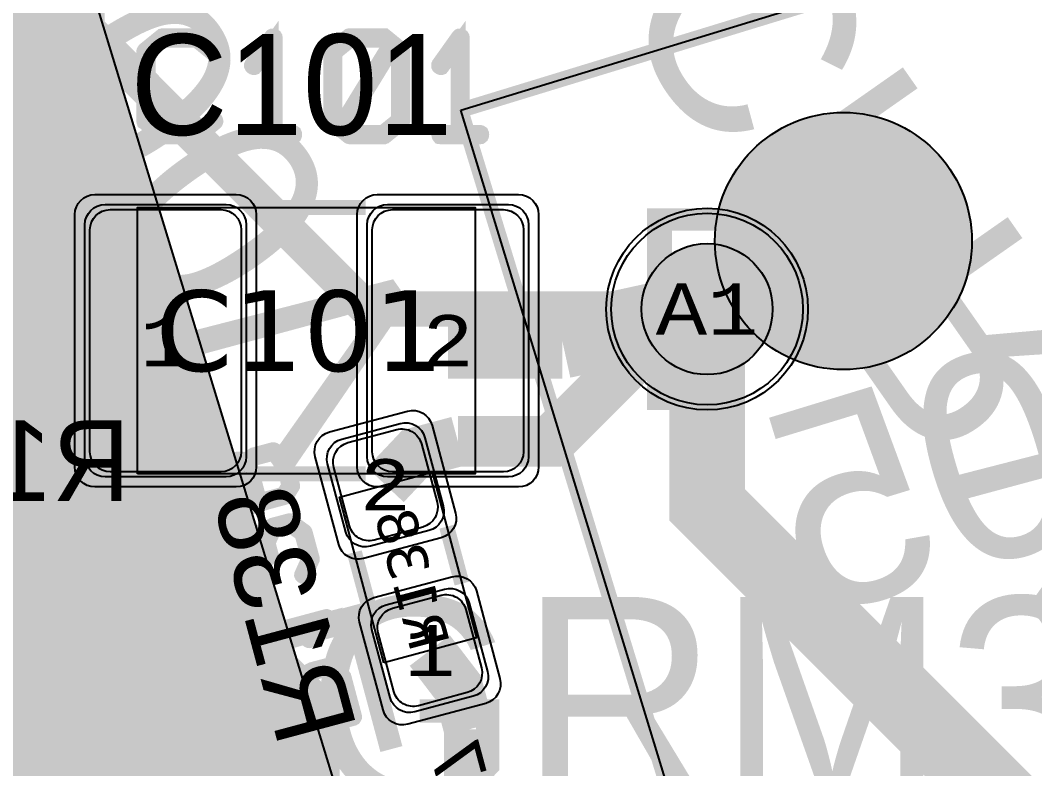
# Model space of a CAD drawing. Extents: x -98 to 119, y -207 to 98.
# Drawn here: x 52.16 to 62.22, y 17.26 to 24.68 of the extents above; entities that cross this region are included whole.
import ezdxf
from ezdxf.enums import TextEntityAlignment as Align

# ---------------------------------------------------------------- set-up
doc = ezdxf.new("R2010")
doc.units = 0
doc.header["$MEASUREMENT"] = 0
for name, color, linetype in [('ASSEMBLY_OUTLINES_BTM', 191, 'CONTINUOUS'), ('ASSEMBLY_OUTLINES_TOP', 102, 'CONTINUOUS'), ('ASSEMBLY_PART_NUMBERS_BTM', 191, 'CONTINUOUS'), ('ASSEMBLY_PART_NUMBERS_TOP', 102, 'CONTINUOUS'), ('ASSEMBLY_REF_DES_BTM', 191, 'CONTINUOUS'), ('ASSEMBLY_REF_DES_TOP', 102, 'CONTINUOUS'), ('BOARD_OUTLINE', 10, 'CONTINUOUS'), ('DRILL_DRAWING', 21, 'CONTINUOUS'), ('GENERATED_SILKSCREEN_BTM', 255, 'CONTINUOUS'), ('GENERATED_SILKSCREEN_TOP', 140, 'CONTINUOUS'), ('MANUFACTURING_OUTLINES', 10, 'CONTINUOUS'), ('PART_HOLES_LAYER_BOTTOM', 30, 'CONTINUOUS'), ('PART_HOLES_LAYER_TOP', 30, 'CONTINUOUS'), ('PART_PADS_LAYER_BOTTOM', 230, 'CONTINUOUS'), ('PART_PADS_LAYER_TOP', 150, 'CONTINUOUS'), ('PART_PADS_SMD_BTM', 230, 'CONTINUOUS'), ('PART_PADS_SMD_TOP', 150, 'CONTINUOUS'), ('PIN_NUMBERS_BTM', 8, 'CONTINUOUS'), ('PIN_NUMBERS_TOP', 8, 'CONTINUOUS'), ('PLACEMENT_OUTLINES_BTM', 222, 'CONTINUOUS'), ('PLACEMENT_OUTLINES_TOP', 130, 'CONTINUOUS'), ('PLANE_DATA_LAYER_BOTTOM', 230, 'CONTINUOUS'), ('PLANE_DATA_LAYER_TOP', 150, 'CONTINUOUS'), ('PLANE_SHAPES_LAYER_BOTTOM', 230, 'CONTINUOUS'), ('PLANE_SHAPES_LAYER_TOP', 150, 'CONTINUOUS'), ('ROUTE_BORDER', 151, 'CONTINUOUS'), ('SILKSCREEN_OUTLINES_BTM', 211, 'CONTINUOUS'), ('SILKSCREEN_OUTLINES_TOP', 150, 'CONTINUOUS'), ('SILKSCREEN_REF_DES_BTM', 211, 'CONTINUOUS'), ('SILKSCREEN_REF_DES_TOP', 150, 'CONTINUOUS'), ('SOLDERMASK_PADS_BTM', 12, 'CONTINUOUS'), ('SOLDERMASK_PADS_TOP', 180, 'CONTINUOUS'), ('SOLDERPASTE_PADS_BTM', 12, 'CONTINUOUS'), ('SOLDERPASTE_PADS_TOP', 180, 'CONTINUOUS'), ('TRACES_LAYER_BOTTOM', 230, 'CONTINUOUS'), ('TRACES_LAYER_TOP', 150, 'CONTINUOUS')]:
    doc.layers.add(name, color=color, linetype=linetype)
doc.styles.add('COURIER_NEW', font='COUR.TTF')
doc.styles.add('VERDANA', font='verdana.TTF')
doc.styles.add('VERIBEST_GERBER_0', font='txt')

msp = doc.modelspace()

# ---------------------------------------------------------------- hatches: boundary and pattern name
at = {"layer": 'ASSEMBLY_OUTLINES_BTM'}
h = msp.add_hatch(color=256, dxfattribs=at)
edge = h.paths.add_edge_path()
edge.add_arc((60.322086, 22.488154), 1.274755, 0, 360)
at = {"layer": 'PART_HOLES_LAYER_BOTTOM'}
h = msp.add_hatch(color=256, dxfattribs=at)
edge = h.paths.add_edge_path()
edge.add_arc((58.970285, 21.813444), 0.65, 0, 360)
at = {"layer": 'PART_HOLES_LAYER_TOP'}
h = msp.add_hatch(color=256, dxfattribs=at)
edge = h.paths.add_edge_path()
edge.add_arc((58.970285, 21.813444), 0.65, 0, 360)
at = {"layer": 'PLANE_DATA_LAYER_BOTTOM'}
h = msp.add_hatch(color=256, dxfattribs=at)
h.paths.add_polyline_path([(-96.5, 0, -1), (96.5, 0, -1)], flags=0)
h.paths.add_polyline_path([(92.251979, -7.43598, 0.726988162), (92.479659, -3.637852, -0.308609791), (92.431259, -3.566904, -0.009635255), (92.431316, -3.563968, 0.009635011), (92.5, -0.000006), (92.5, 0.000001, 0.053325255), (90.407665, 19.562826, -0.053326925), (90.405941, 19.578942), (90.405941, 19.578943, -0.238217909), (90.436919, 19.640273, 0.661755037), (89.584154, 23.221888, -0.295297583), (89.523137, 23.277841, 0.022401018), (87.08146, 31.194059, -0.086206302), (87.076996, 31.219756), (87.076996, 31.219757, -0.210183909), (87.101696, 31.275919, 0.679382507), (85.774921, 34.749845, -0.301864993), (85.705267, 34.797373, 0.047915829), (77.514669, 50.475005, -0.145307444), (77.502324, 50.516585, -0.123988701), (77.511414, 50.552678, 0.606608991), (75.516892, 53.486368, -0.274238992), (75.44586, 53.517962, 0.021523084), (70.565432, 59.806101, -0.177595235), (70.547363, 59.855368), (70.547363, 59.855369, -0.111833303), (70.5548, 59.888203, 0.661755452), (68.116894, 62.64715, -0.295297373), (68.036725, 62.667806, 0.05833458), (51.722715, 76.687749, -0.249337829), (51.689123, 76.750923), (51.689123, 76.750924, -0.060759886), (51.691357, 76.76924, 0.714966399), (48.509213, 78.818582, -0.314871124), (48.42205, 78.81342, 0.022806677), (41.042088, 82.896302, -0.285136953), (40.999698, 82.964591), (40.999698, 82.964596, -0.004247023), (40.999709, 82.965891, 0.647046608), (37.697353, 84.5176, -0.289754858), (37.616734, 84.505806, 0.052943541), (19.031563, 90.52099, -0.30833592), (18.972104, 90.582877, 0.696982245), (15.284156, 91.27756, -0.308339612), (15.206255, 91.241547, 0.022370691), (6.993138, 92.235275, -0.315204372), (6.925536, 92.290658, 0.715888063), (3.14462, 92.496703, -0.315205261), (3.0714, 92.448994, 0.063468058), (-20.215283, 90.264015, -0.320142253), (-20.296827, 90.298428, 0.72963938), (-23.995319, 89.386755, -0.320144031), (-24.051528, 89.318386, 0.018663537), (-30.645576, 87.275991, -0.309865735), (-30.72878, 87.298418, 0.701170836), (-34.249879, 85.978007, -0.002752694), (-34.249874, 85.977168, -0.30685575), (-34.29782, 85.9064, 0.04916641), (-50.410548, 77.556603, -0.32354836), (-50.499711, 77.561018, 0.739212756), (-53.660594, 75.408706, -0.075169868), (-53.657188, 75.386179), (-53.657188, 75.386178, -0.242479425), (-53.68916, 75.324127, 0.019967737), (-59.527063, 70.80098, -0.298487087), (-59.610009, 70.791065, 0.556724412), (-62.5, 69), (-62.5, 68.999999, 0.082708518), (-62.392031, 68.351756, -0.298487573), (-62.412702, 68.270818, 0.067186589), (-78.279974, 49.27977, -0.277817809), (-78.350169, 49.24438, 0.436350868), (-80.5, 47.25), (-80.5, 47.249999, 0.141466326), (-80.192238, 46.184011, -0.141465884), (-80.180512, 46.143397), (-80.180512, 46.143396, -0.131190735), (-80.190652, 46.105416, 0.019294819), (-83.506407, 39.786053, -0.312206796), (-83.581614, 39.742899, 0.439123468), (-85.75, 37.75, 0.204829615), (-85.131688, 36.303992, -0.204830708), (-85.10813, 36.248899), (-85.10813, 36.248898, -0.100919006), (-85.114214, 36.219062, 0.048097759), (-90.466303, 19.289839, -0.314870423), (-90.530154, 19.230281, 0.714965653), (-91.24073, 15.512631, -0.269378312), (-91.202277, 15.446437), (-91.202277, 15.446436, -0.041929831), (-91.203345, 15.433723, 0.018841331), (-92.106444, 8.523669, -0.32827121), (-92.166453, 8.456161, 0.354028014), (-93.75, 6.5), (-93.75, 6.499999, 0.314708299), (-92.438077, 4.622088, -0.31470689), (-92.388093, 4.55054), (-92.388093, 4.550537, -0.012285748), (-92.388185, 4.546794, 0.012294179), (-92.5, 0.00001), (-92.5, -0.000004, 0.052933393), (-90.438132, -19.421494, -0.329408644), (-90.475468, -19.504015, 0.27173254), (-91.5, -21.25, 0.401597711), (-89.586502, -23.248128, -0.329404507), (-89.516056, -23.305059, 0.021307354), (-87.207653, -30.839509, -0.322177334), (-87.232533, -30.924924, 0.230665932), (-88, -32.499999), (-88, -32.5, 0.431495031), (-85.882787, -34.496562, -0.3221788), (-85.807634, -34.544174, 0.048016175), (-77.643233, -50.277018, -0.303878783), (-77.644537, -50.3618, 0.152518996), (-78, -51.499999), (-78, -51.5, 0.481982915), (-75.552374, -53.449264, -0.303883418), (-75.473145, -53.479475, 0.021991255), (-70.483925, -59.90214, -0.318621499), (-70.47622, -59.989968, 0.725399056), (-67.952631, -62.834176, -0.318624212), (-67.866344, -62.852281, 0.062392529), (-50.265124, -77.650932, -0.254356234), (-50.230332, -77.714899), (-50.230332, -77.7149, -0.034453173), (-50.231054, -77.725364, 0.034451935), (-50.25, -78), (-50.25, -78.000001, 0.603308224), (-47.119729, -79.649997, -0.291362646), (-47.037917, -79.64725, 0.02294124), (-39.54278, -83.621879, -0.290012797), (-39.499155, -83.690765), (-39.499155, -83.690766, -0.007130353), (-39.499186, -83.692939, 0.007132964), (-39.5, -83.749994), (-39.5, -83.75, 0.658082965), (-36.126004, -85.203319, -0.297762979), (-36.043963, -85.188513, 0.049016344), (-18.771876, -90.575199, -0.301861306), (-18.712566, -90.635139, 0.679381768), (-15.056336, -91.31372, -0.301864385), (-14.979467, -91.279054, 0.021749122), (-6.993138, -92.235275, -0.315204372), (-6.925536, -92.290658, 0.715888063), (-3.14462, -92.496703, -0.315205261), (-3.0714, -92.448994, 0.06250827), (19.869968, -90.340657, -0.345566403), (19.954737, -90.381493, 0.794356815), (23.75, -89.500001), (23.75, -89.499973, 0.005086864), (23.749586, -89.459281, -0.345588489), (23.806159, -89.384097, 0.021469451), (31.383958, -87.013201, -0.314446926), (31.468175, -87.035889, 0.700130836), (35, -85.75), (35, -85.749988, 0.009099261), (34.998675, -85.677212, -0.009057228), (34.998625, -85.674452), (34.998625, -85.674439, -0.304472205), (35.045955, -85.60392, 0.047985464), (50.721249, -77.353765, -0.31444166), (50.808431, -77.356288, 0.616218308), (54, -75.75), (54, -75.749999, 0.067758174), (53.927211, -75.215343, -0.067753523), (53.924438, -75.194974), (53.924438, -75.194973, -0.241537288), (53.95619, -75.13308, 0.022365821), (60.452055, -70.01285, -0.313111549), (60.538488, -70.003709, 0.710095351), (63.344013, -67.475653, -0.099717589), (63.33807, -67.446151), (63.33807, -67.44615, -0.206928064), (63.362073, -67.390635, 0.058205552), (77.187807, -50.973449, -0.317486674), (77.269693, -50.94147, 0.722224143), (79.294241, -47.729048, -0.173873661), (79.276877, -47.680625, -0.136094565), (79.287761, -47.641379, 0.020523482), (82.926938, -40.980152, -0.353003204), (83.013777, -40.939997, 0.48811211), (85.5, -39), (85.5, -38.999999, 0.240073604), (84.675602, -37.381988, -0.240072951), (84.644192, -37.320342), (84.644192, -37.320341, -0.104105615), (84.650658, -37.289623, 0.050546739), (90.411157, -19.546683, -0.32146983), (90.476988, -19.487077, 0.38127918), (92.25, -17.5, 0.275143701), (91.203224, -15.741772, -0.275142487), (91.163342, -15.674784), (91.163342, -15.674783, -0.042554947), (91.164442, -15.661882, 0.022235783), (92.195155, -7.50356, -0.319196338)], flags=0)
at = {"layer": 'PLANE_DATA_LAYER_TOP'}
for points in [[(53.137736, 22.65), (53.137736, 23.1762)], [(53, 21.5), (52.4738, 21.5)], [(53.6, 20.35), (53.6, 19.8238)]]:
    msp.add_hatch(color=256, dxfattribs=at).paths.add_polyline_path(points, is_closed=False, flags=0)
at = {"layer": 'PLANE_SHAPES_LAYER_BOTTOM'}
h = msp.add_hatch(color=256, dxfattribs=at)
h.paths.add_polyline_path([(-96.5, 0, -1), (96.5, 0, -1)], flags=0)
h.paths.add_polyline_path([(-92.5, 0, -1), (92.5, 0, -1)], flags=0)
at = {"layer": 'PLANE_SHAPES_LAYER_TOP'}
h = msp.add_hatch(color=256, dxfattribs=at)
h.paths.add_polyline_path([(-96.31345, 0, -1), (96.81345, 0, -1)], flags=0)
h.paths.add_polyline_path([(-92.25, 0, -1), (92.75, 0, -1)], flags=0)
msp.add_hatch(color=256, dxfattribs=at).paths.add_polyline_path([(59.25, 5.75), (34.5, 5.75), (34.5, 9.5), (53.533003, 9.5), (47.19432, 30.232901), (50.91377, 31.370051), (57.600114, 9.5), (59.25, 9.5)], flags=0)

# ---------------------------------------------------------------- linework, layer by layer
at = {"layer": 'ASSEMBLY_OUTLINES_BTM', "const_width": 0.1}
msp.add_lwpolyline([(56.527022, 23.785262), (84.25986, 32.264042), (87.97298, 20.118972), (60.240142, 11.640192)], close=True, dxfattribs=at)
at = {"layer": 'ASSEMBLY_OUTLINES_BTM'}
msp.add_lwpolyline([(55.766011, 18.30732), (55.326019, 19.949394), (56.243648, 20.195272), (56.683641, 18.553198)], close=True, dxfattribs=at)
msp.add_circle((60.322086, 22.488154), 1.274755, dxfattribs=at)
at = {"layer": 'ASSEMBLY_OUTLINES_TOP'}
msp.add_lwpolyline([(53.32, 20.18), (53.32, 22.82), (56.67, 22.82), (56.67, 20.18)], close=True, dxfattribs=at)
at = {"layer": 'BOARD_OUTLINE', "const_width": 0.1}
msp.add_lwpolyline([(-97.5, 0, -1), (97.5, 0, -1)], format="xyb", close=True, dxfattribs=at)
at = {"layer": 'GENERATED_SILKSCREEN_BTM', "const_width": 0.15}
for points in [[(87.972985, 20.118972, -0.357510765), (87.972981, 20.118967), (60.240143, 11.640187, -0.414213563), (60.240137, 11.640191), (56.527017, 23.785261), (56.527017, 23.785262, -0.357510765), (56.527021, 23.785267), (56.527028, 23.785269), (84.252568, 32.261818, 0.000001657), (84.252571, 32.261808), (56.527028, 23.785259), (60.240145, 11.640198), (87.972974, 20.118975), (87.844472, 20.539284, 0.000009441), (87.844499, 20.539231), (87.972985, 20.118973), (87.972985, 20.118972)], [(56.53925, 19.092091, 0.000012197), (56.539238, 19.092097), (56.388041, 19.656371, 0.000012365), (56.388049, 19.656382), (56.53925, 19.092091)], [(55.619482, 18.854193, 0.000011642), (55.619474, 18.854183), (55.472546, 19.402528, 0.000011818), (55.472558, 19.402523), (55.619482, 18.854193)]]:
    msp.add_lwpolyline(points, format="xyb", dxfattribs=at)
for points in [[(51.9592, 19.9292), (52.1, 19.9292), (52.1, 20.6804), (52.1008, 20.686), (52.1032, 20.69), (52.1072, 20.6924), (52.1128, 20.6932), (52.1168, 20.694), (52.1208, 20.694), (52.124, 20.6924), (52.1272, 20.6892), (52.2832, 20.47), (52.2848, 20.4668), (52.2856, 20.4644), (52.2856, 20.4588), (52.2832, 20.454), (52.2792, 20.45), (52.2744, 20.4468), (52.2688, 20.4452), (52.2656, 20.4452), (52.2632, 20.446), (52.2592, 20.4508), (52.1312, 20.63), (52.1312, 19.9292), (52.2712, 19.9292)], [(52.576, 20.3924), (52.5736, 20.394), (52.5728, 20.398), (52.5712, 20.402), (52.5704, 20.406), (52.5704, 20.5708), (52.5712, 20.5748), (52.5728, 20.5772), (52.5728, 20.5796), (52.5736, 20.5804), (52.5752, 20.5812), (52.576, 20.5828), (52.712, 20.6932), (52.716, 20.6948), (52.7192, 20.6956), (52.7224, 20.6964), (53.1256, 20.6964), (53.1328, 20.6948), (53.1376, 20.6908), (53.1416, 20.686), (53.1432, 20.6804), (53.1432, 19.9124), (53.1416, 19.906), (53.1376, 19.902), (53.1328, 19.8996), (53.1272, 19.8988), (53.1208, 19.8996), (53.1152, 19.902), (53.1112, 19.906), (53.1096, 19.9124), (53.1096, 20.2804), (52.7336, 20.2804), (52.6024, 19.9076), (52.5992, 19.902), (52.5936, 19.8988), (52.588, 19.898), (52.5824, 19.8996), (52.5776, 19.902), (52.5736, 19.906), (52.572, 19.9116), (52.5728, 19.918), (52.704, 20.2908), (52.576, 20.3924)], [(53.1096, 20.6636), (52.7272, 20.6636), (52.6024, 20.5628), (52.6024, 20.414), (52.7272, 20.3124), (53.1096, 20.3124), (53.1096, 20.6636)], [(54.47237, 20.365984), (54.40517, 20.321184), (54.32437, 20.325984), (54.32277, 20.325984), (54.31877, 20.325984), (54.08037, 20.261984), (54.07797, 20.261184), (54.07637, 20.259584), (54.07317, 20.257984), (54.07077, 20.253984), (54.01237, 20.155584), (54.00997, 20.151584), (54.00997, 20.146784), (54.00997, 20.143584), (54.08597, 19.860384), (54.08677, 19.857984), (54.08837, 19.856384), (54.08997, 19.853184), (54.09397, 19.850784), (54.19397, 19.794784), (54.19797, 19.792384), (54.20197, 19.791584), (54.20597, 19.793184), (54.44437, 19.857184), (54.44757, 19.857984), (54.44917, 19.857984), (54.44997, 19.858784), (54.51717, 19.903584), (54.59717, 19.898784), (54.59877, 19.897984), (54.60357, 19.899584), (54.78837, 19.949184), (54.79157, 19.949984), (54.79477, 19.952384), (54.79797, 19.957184), (54.85717, 20.055584), (54.85877, 20.058784), (54.85877, 20.062784), (54.85877, 20.064384), (54.85797, 20.067584), (54.78197, 20.349984), (54.78037, 20.353184), (54.77877, 20.357184), (54.77557, 20.360384), (54.67557, 20.416384), (54.66997, 20.417984), (54.66677, 20.417984), (54.66277, 20.417984), (54.47797, 20.368384), (54.47477, 20.367584), (54.47317, 20.365984), (54.47237, 20.365984)], [(54.77237, 19.977984), (54.59717, 19.930784), (54.52517, 19.933984), (54.42757, 20.297984), (54.48757, 20.337184), (54.66357, 20.384384), (54.75237, 20.334784), (54.82437, 20.066784), (54.77237, 19.977984)], [(54.43317, 19.887584), (54.20517, 19.825984), (54.11637, 19.876384), (54.04437, 20.145184), (54.09637, 20.232384), (54.32437, 20.293984), (54.39637, 20.289184), (54.49397, 19.925984), (54.43317, 19.887584)], [(52.2712, 19.9292), (52.2776, 19.9276), (52.2816, 19.9244), (52.2832, 19.9188), (52.284, 19.9124), (52.2832, 19.9068), (52.2816, 19.9012), (52.2776, 19.8972), (52.2712, 19.8964), (51.9592, 19.8964)], [(54.28757, 19.124384), (54.42837, 19.022784), (54.43077, 19.020384), (54.43317, 19.019584), (54.43557, 19.019584), (54.43797, 19.020384), (54.44357, 19.022784), (54.44757, 19.026784), (54.45077, 19.031584), (54.45237, 19.037184), (54.45157, 19.043584), (54.44837, 19.048384), (54.31237, 19.146784), (54.24517, 19.395584), (54.30997, 19.541984), (54.45317, 19.580384), (54.58357, 19.487584), (54.61797, 19.359584), (54.62037, 19.353984), (54.62517, 19.350784), (54.63157, 19.349984), (54.63717, 19.350784), (54.64197, 19.353184), (54.64677, 19.356384), (54.64917, 19.361984), (54.64917, 19.368384), (54.61477, 19.496384), (54.68117, 19.641184), (54.82437, 19.679584), (54.95317, 19.585184), (55.02037, 19.336384), (54.95157, 19.182784), (54.95077, 19.177184), (54.95317, 19.171584), (54.95717, 19.167584), (54.96277, 19.164384), (54.96837, 19.163584), (54.97397, 19.163584), (54.97877, 19.165984), (54.98197, 19.170784), (55.05317, 19.329984), (55.05317, 19.332384), (55.05317, 19.334784), (55.05397, 19.335584), (55.05397, 19.339584), (54.98357, 19.599584), (54.98197, 19.602784), (54.98117, 19.604384), (54.97797, 19.608384), (54.83717, 19.710784), (54.83317, 19.712384), (54.82997, 19.712384), (54.82677, 19.713184), (54.82357, 19.713184), (54.66437, 19.670784), (54.66277, 19.669184), (54.65797, 19.665984), (54.65397, 19.664384), (54.65317, 19.661184), (54.59077, 19.522784), (54.46757, 19.611584), (54.46597, 19.612384), (54.46437, 19.613184), (54.46117, 19.613184), (54.45557, 19.613984), (54.45317, 19.613984), (54.29397, 19.571584), (54.29077, 19.569184), (54.28837, 19.566784), (54.28437, 19.565184), (54.28357, 19.561984), (54.21237, 19.403584), (54.21157, 19.399584), (54.21157, 19.398784), (54.21157, 19.396384), (54.21157, 19.395584), (54.21157, 19.393184), (54.28197, 19.132384), (54.28357, 19.129184), (54.28517, 19.126784), (54.28757, 19.124384)], [(54.51077, 18.404384), (54.51077, 18.397984), (54.50837, 18.393184), (54.50357, 18.389984), (54.49717, 18.387584), (54.49157, 18.386784), (54.48597, 18.387584), (54.48117, 18.389984), (54.47877, 18.395584), (54.39797, 18.696384), (54.39797, 18.702784), (54.40037, 18.707584), (54.40517, 18.711584), (54.40997, 18.713984), (54.41637, 18.714784), (54.42277, 18.713984), (54.42757, 18.710784), (54.42997, 18.705184), (54.46677, 18.569184), (55.19157, 18.763584), (55.19637, 18.764384), (55.20117, 18.762784), (55.20437, 18.759584), (55.20677, 18.754784), (55.20837, 18.750784), (55.20917, 18.746784), (55.20917, 18.743584), (55.20677, 18.739584), (55.03557, 18.533184), (55.03317, 18.529984), (55.03077, 18.528384), (55.02597, 18.527584), (55.02037, 18.528384), (55.01557, 18.530784), (55.01077, 18.534784), (55.00837, 18.540384), (55.00757, 18.542784), (55.00757, 18.545984), (55.00837, 18.548384), (55.01077, 18.550784), (55.15077, 18.721184), (54.47397, 18.539584), (54.51077, 18.404384)], [(55.03637, 18.229184), (55.03797, 18.232384), (55.04117, 18.233984), (55.04517, 18.236384), (55.04837, 18.237984), (55.20757, 18.280384), (55.21157, 18.281184), (55.21477, 18.280384), (55.21797, 18.279584), (55.21877, 18.278784), (55.22117, 18.278784), (55.36197, 18.175584), (55.36437, 18.172384), (55.36597, 18.169184), (55.36837, 18.166784), (55.47237, 17.777184), (55.47317, 17.773184), (55.47317, 17.769984), (55.47157, 17.766784), (55.46997, 17.764384), (55.46677, 17.759584), (55.46117, 17.756384), (54.72037, 17.557984), (54.71397, 17.557184), (54.70917, 17.560384), (54.70517, 17.564384), (54.70277, 17.569984), (54.70197, 17.576384), (54.70277, 17.581984), (54.70597, 17.586784), (54.71157, 17.589984), (55.06677, 17.685184), (54.96917, 18.047584), (54.57557, 18.078784), (54.56997, 18.080384), (54.56517, 18.084384), (54.56277, 18.089984), (54.56277, 18.095584), (54.56437, 18.101184), (54.56757, 18.105984), (54.57157, 18.109184), (54.57797, 18.109984), (54.97157, 18.079584), (55.03637, 18.229184)], [(55.43637, 17.783584), (55.33717, 18.153184), (55.20757, 18.247584), (55.06437, 18.209184), (54.99877, 18.062784), (55.09797, 17.693184), (55.43637, 17.783584)]]:
    msp.add_lwpolyline(points, dxfattribs=at)
at = {"layer": 'GENERATED_SILKSCREEN_TOP', "const_width": 0.15}
for points in [[(54.472, 23.564), (54.464, 23.562), (54.46, 23.558), (54.457, 23.551), (54.456, 23.543), (54.457, 23.536), (54.46, 23.529), (54.464, 23.524), (54.472, 23.523), (54.862, 23.523), (54.869, 23.524), (54.875, 23.529), (54.878, 23.536), (54.879, 23.543), (54.878, 23.551), (54.875, 23.558), (54.869, 23.562), (54.862, 23.564), (54.686, 23.564), (54.686, 24.503), (54.685, 24.51), (54.682, 24.515), (54.677, 24.518), (54.67, 24.519), (54.665, 24.52), (54.66, 24.52), (54.656, 24.518), (54.652, 24.514), (54.457, 24.24), (54.454, 24.233), (54.454, 24.226), (54.457, 24.22), (54.462, 24.215), (54.468, 24.211), (54.475, 24.209), (54.479, 24.209), (54.482, 24.21), (54.487, 24.216), (54.647, 24.44), (54.647, 23.564), (54.472, 23.564)], [(56.327, 23.564), (56.319, 23.562), (56.315, 23.558), (56.312, 23.551), (56.311, 23.543), (56.312, 23.536), (56.315, 23.529), (56.319, 23.524), (56.327, 23.523), (56.717, 23.523), (56.724, 23.524), (56.73, 23.529), (56.733, 23.536), (56.734, 23.543), (56.733, 23.551), (56.73, 23.558), (56.724, 23.562), (56.717, 23.564), (56.541, 23.564), (56.541, 24.503), (56.54, 24.51), (56.537, 24.515), (56.532, 24.518), (56.525, 24.519), (56.52, 24.52), (56.515, 24.52), (56.511, 24.518), (56.507, 24.514), (56.312, 24.24), (56.309, 24.233), (56.309, 24.226), (56.312, 24.22), (56.317, 24.215), (56.323, 24.211), (56.33, 24.209), (56.334, 24.209), (56.337, 24.21), (56.342, 24.216), (56.502, 24.44), (56.502, 23.564), (56.327, 23.564)], [(53.562, 23.527), (53.394, 23.664), (53.389, 23.667), (53.388, 23.671), (53.386, 23.675), (53.385, 23.68), (53.385, 24.366), (53.386, 24.371), (53.388, 24.375), (53.39, 24.377), (53.391, 24.379), (53.393, 24.382), (53.562, 24.519), (53.565, 24.52), (53.568, 24.521), (53.569, 24.522), (53.573, 24.523), (53.91, 24.523), (53.915, 24.522), (53.917, 24.521), (53.92, 24.52), (53.923, 24.519), (54.092, 24.382), (54.096, 24.377), (54.098, 24.369), (54.097, 24.363), (54.095, 24.358), (54.092, 24.354), (54.087, 24.35), (54.082, 24.347), (54.077, 24.346), (54.072, 24.346), (54.068, 24.349), (53.903, 24.482), (53.58, 24.482), (53.426, 24.356), (53.426, 23.69), (53.58, 23.564), (53.903, 23.564), (54.068, 23.697), (54.072, 23.699), (54.077, 23.7), (54.082, 23.699), (54.087, 23.696), (54.092, 23.692), (54.095, 23.687), (54.097, 23.681), (54.098, 23.675), (54.096, 23.669), (54.092, 23.664), (53.923, 23.527), (53.919, 23.525), (53.918, 23.524), (53.915, 23.524), (53.914, 23.523), (53.913, 23.523), (53.91, 23.523), (53.573, 23.523), (53.569, 23.524), (53.565, 23.525), (53.562, 23.527)], [(55.247, 24.382), (55.415, 24.519), (55.419, 24.52), (55.422, 24.521), (55.423, 24.522), (55.427, 24.523), (55.764, 24.523), (55.768, 24.522), (55.769, 24.522), (55.77, 24.521), (55.773, 24.52), (55.777, 24.519), (55.945, 24.382), (55.948, 24.377), (55.949, 24.373), (55.951, 24.37), (55.952, 24.366), (55.952, 23.68), (55.951, 23.677), (55.949, 23.67), (55.948, 23.668), (55.945, 23.664), (55.777, 23.527), (55.773, 23.526), (55.771, 23.525), (55.769, 23.524), (55.767, 23.523), (55.764, 23.523), (55.427, 23.523), (55.423, 23.524), (55.419, 23.525), (55.415, 23.527), (55.247, 23.664), (55.245, 23.666), (55.243, 23.667), (55.241, 23.67), (55.239, 23.677), (55.238, 23.68), (55.238, 24.366), (55.239, 24.37), (55.241, 24.373), (55.243, 24.377), (55.247, 24.382)], [(55.279, 24.356), (55.279, 23.69), (55.338, 23.64), (55.822, 24.429), (55.756, 24.482), (55.433, 24.482), (55.279, 24.356)], [(55.37, 23.614), (55.433, 23.564), (55.756, 23.564), (55.912, 23.69), (55.912, 24.356), (55.853, 24.403), (55.37, 23.614)]]:
    msp.add_lwpolyline(points, dxfattribs=at)
for points in [[(55.583844, 22.820005, 0.000011642), (55.583836, 22.819995), (54.416164, 22.819995, 0.000011642), (54.416156, 22.820005), (55.583844, 22.820005)], [(55.583844, 20.179995), (54.416156, 20.179995, 0.000011642), (54.416164, 20.180005), (55.583836, 20.180005, 0.000011642), (55.583844, 20.179995)]]:
    msp.add_lwpolyline(points, format="xyb", dxfattribs=at)
at = {"layer": 'MANUFACTURING_OUTLINES'}
msp.add_circle((0, 0), 97.575405, dxfattribs=at)
at = {"layer": 'PART_HOLES_LAYER_BOTTOM'}
msp.add_circle((58.970285, 21.813444), 0.65, dxfattribs=at)
at = {"layer": 'PART_HOLES_LAYER_TOP'}
msp.add_circle((58.970285, 21.813444), 0.65, dxfattribs=at)
at = {"layer": 'PART_PADS_LAYER_BOTTOM'}
msp.add_circle((58.970285, 21.813444), 0.95, dxfattribs=at)
at = {"layer": 'PART_PADS_LAYER_TOP'}
msp.add_circle((58.970285, 21.813444), 0.95, dxfattribs=at)
at = {"layer": 'PART_PADS_SMD_BTM'}
for points in [[(55.632577, 19.462134, -0.414213562), (55.387628, 19.603555), (55.206454, 20.279704, -0.414211769), (55.347876, 20.524652), (55.927431, 20.679944, -0.414213562), (56.17238, 20.538523), (56.353554, 19.862374, -0.414211769), (56.212132, 19.617426)], [(56.072569, 17.82006, -0.414213562), (55.82762, 17.961481), (55.646446, 18.63763, -0.414211769), (55.787868, 18.882578), (56.367423, 19.03787, -0.414213562), (56.612372, 18.896449), (56.793546, 18.2203, -0.414211769), (56.652124, 17.975352)]]:
    msp.add_lwpolyline(points, format="xyb", close=True, dxfattribs=at)
at = {"layer": 'PART_PADS_SMD_TOP'}
for points in [[(53, 20.15, -0.414213562), (52.8, 20.35), (52.8, 22.65, -0.414213562), (53, 22.85), (54.2, 22.85, -0.414213562), (54.4, 22.65), (54.4, 20.35, -0.414213562), (54.2, 20.15)], [(55.8, 20.15, -0.414213562), (55.6, 20.35), (55.6, 22.65, -0.414213562), (55.8, 22.85), (57, 22.85, -0.414213562), (57.2, 22.65), (57.2, 20.35, -0.414213562), (57, 20.15)]]:
    msp.add_lwpolyline(points, format="xyb", close=True, dxfattribs=at)
at = {"layer": 'PLACEMENT_OUTLINES_BTM'}
for points in [[(56.527022, 23.785262), (84.25986, 32.264042), (87.97298, 20.118972), (60.240142, 11.640192)], [(55.766011, 18.30732), (55.326019, 19.949394), (56.243648, 20.195272), (56.683641, 18.553198)]]:
    msp.add_lwpolyline(points, close=True, dxfattribs=at)
at = {"layer": 'PLACEMENT_OUTLINES_TOP'}
msp.add_lwpolyline([(53.32, 20.18), (53.32, 22.82), (56.67, 22.82), (56.67, 20.18)], close=True, dxfattribs=at)
at = {"layer": 'PLANE_DATA_LAYER_TOP', "const_width": 0.25}
for points in [[(53.137736, 22.65), (53.137736, 23.1762)], [(53, 21.5), (52.4738, 21.5)], [(53.6, 20.35), (53.6, 19.8238)]]:
    msp.add_lwpolyline(points, dxfattribs=at)
at = {"layer": 'PLANE_SHAPES_LAYER_TOP'}
msp.add_lwpolyline([(59.25, 5.75), (34.5, 5.75), (34.5, 9.5), (53.533003, 9.5), (47.19432, 30.232901), (50.91377, 31.370051), (57.600114, 9.5), (59.25, 9.5)], close=True, dxfattribs=at)
at = {"layer": 'ROUTE_BORDER'}
msp.add_circle((0, 0), 96.5, dxfattribs=at)
at = {"layer": 'SILKSCREEN_OUTLINES_BTM'}
for points in [[(56.527022, 23.785262), (84.25986, 32.264042), (87.97298, 20.118972), (60.240142, 11.640192)], [(55.766011, 18.30732), (55.326019, 19.949394), (56.243648, 20.195272), (56.683641, 18.553198)]]:
    msp.add_lwpolyline(points, close=True, dxfattribs=at)
at = {"layer": 'SILKSCREEN_OUTLINES_TOP'}
msp.add_lwpolyline([(53.32, 20.18), (53.32, 22.82), (56.67, 22.82), (56.67, 20.18)], close=True, dxfattribs=at)
at = {"layer": 'SOLDERMASK_PADS_BTM'}
for points in [[(55.561866, 19.33966, -0.414213562), (55.316917, 19.481081), (55.08398, 20.350414, -0.414213562), (55.225401, 20.595363), (55.998142, 20.802418, -0.414213562), (56.243091, 20.660997), (56.476028, 19.791664, -0.414213562), (56.334607, 19.546715)], [(56.001858, 17.697586, -0.414213562), (55.756909, 17.839007), (55.523972, 18.70834, -0.414213562), (55.665393, 18.953289), (56.438134, 19.160344, -0.414213562), (56.683083, 19.018923), (56.91602, 18.14959, -0.414213562), (56.774599, 17.904641)]]:
    msp.add_lwpolyline(points, format="xyb", close=True, dxfattribs=at)
msp.add_circle((58.970285, 21.813444), 1, dxfattribs=at)
at = {"layer": 'SOLDERMASK_PADS_TOP'}
for points in [[(52.9, 20.05, -0.414213562), (52.7, 20.25), (52.7, 22.75, -0.414213562), (52.9, 22.95), (54.3, 22.95, -0.414213562), (54.5, 22.75), (54.5, 20.25, -0.414213562), (54.3, 20.05)], [(55.7, 20.05, -0.414213562), (55.5, 20.25), (55.5, 22.75, -0.414213562), (55.7, 22.95), (57.1, 22.95, -0.414213562), (57.3, 22.75), (57.3, 20.25, -0.414213562), (57.1, 20.05)]]:
    msp.add_lwpolyline(points, format="xyb", close=True, dxfattribs=at)
msp.add_circle((58.970285, 21.813444), 1, dxfattribs=at)
at = {"layer": 'SOLDERPASTE_PADS_BTM'}
for points in [[(55.667932, 19.523371, -0.414214977), (55.422983, 19.664793), (55.267692, 20.244348, -0.414213562), (55.409113, 20.489297), (55.892076, 20.618707, -0.414214977), (56.137025, 20.477285), (56.292316, 19.89773, -0.414213562), (56.150895, 19.652781)], [(56.107924, 17.881297, -0.414214977), (55.862975, 18.022719), (55.707684, 18.602274, -0.414213562), (55.849105, 18.847223), (56.332068, 18.976633, -0.414214977), (56.577017, 18.835211), (56.732308, 18.255656, -0.414213562), (56.590887, 18.010707)]]:
    msp.add_lwpolyline(points, format="xyb", close=True, dxfattribs=at)
at = {"layer": 'SOLDERPASTE_PADS_TOP'}
for points in [[(53.05, 20.2, -0.414213562), (52.85, 20.4), (52.85, 22.6, -0.414213562), (53.05, 22.8), (54.15, 22.8, -0.414213562), (54.35, 22.6), (54.35, 20.4, -0.414213562), (54.15, 20.2)], [(55.85, 20.2, -0.414213562), (55.65, 20.4), (55.65, 22.6, -0.414213562), (55.85, 22.8), (56.95, 22.8, -0.414213562), (57.15, 22.6), (57.15, 20.4, -0.414213562), (56.95, 20.2)]]:
    msp.add_lwpolyline(points, format="xyb", close=True, dxfattribs=at)
at = {"layer": 'TRACES_LAYER_BOTTOM'}
for points, const_width in [([(58.727324, 21.813444), (55.598429, 21.813444), (52.821503, 24.59037), (52.821503, 37.18002), (49.834143, 40.16738)], 0.35), ([(59.46914, 0.23223), (59.46914, 10.504813), (62.854397, 13.89007), (62.854397, 15.990731), (58.970285, 19.874843), (58.970285, 21.813444)], 0.75), ([(58.727324, 21.813444), (57.416218, 20.502338), (56.498867, 20.502338)], 0.5), ([(58.727324, 21.813444), (58.970285, 21.813444)], 0.35), ([(56.384145, 14.332433), (55.150054, 15.566524), (55.150054, 17.865196), (51.44025, 21.575), (48.95, 21.575)], 0.35), ([(55.780004, 20.071039), (56.081588, 20.390529), (56.498867, 20.502338)], 0.5), ([(56.397161, -10.368948), (56.397161, 1.869077), (58.751663, 4.223579), (58.751663, 10.69428), (54.136781, 15.309162), (54.136781, 17.761324), (51.593105, 20.305), (48.95, 20.305)], 0.35), ([(53.1, 14.7), (53.1, 17.05), (51.4, 18.75), (51.35, 18.75)], 0.5), ([(56.219996, 18.428965), (56.498932, 18.064748), (56.610742, 17.647469)], 0.5), ([(56.610742, 16.551945), (56.610742, 17.647469)], 0.5)]:
    msp.add_lwpolyline(points, dxfattribs=dict(at, const_width=const_width))
at = {"layer": 'TRACES_LAYER_TOP', "const_width": 0.75}
for points in [[(57.534092, 21.5), (58.970285, 21.813444)], [(57.534092, 21.5), (56.4, 21.5)]]:
    msp.add_lwpolyline(points, dxfattribs=at)

# ---------------------------------------------------------------- texts
at = {"layer": 'ASSEMBLY_PART_NUMBERS_BTM', "style": 'VERIBEST_GERBER_0', "text_generation_flag": 2}
for s, rotation, p in [('APT2012SRCPRV', 125, (49.330646, 37.206883)), ('ERJ-3EKF6200V', 125, (42.919354, 37.043116)), ('RT314005', 17, (71.507375, 24.381133)), ('ERJ-3EKF6200V', 105, (53.54655, 18.592601))]:
    msp.add_text(s, height=2.032, rotation=rotation, dxfattribs=at).set_placement(p, align=Align.TOP_LEFT)
at = {"layer": 'ASSEMBLY_PART_NUMBERS_TOP', "style": 'VERIBEST_GERBER_0'}
msp.add_text('GRM32DR71E106KA12L', height=2.032, dxfattribs=at).set_placement((55, 18.96), align=Align.TOP_LEFT)
at = {"layer": 'ASSEMBLY_REF_DES_BTM', "style": 'VERDANA', "text_generation_flag": 2}
for s, height, p in [('R138', 0.4, (56.424234, 18.498514)), ('H17', 0.5, (57.04343, 16.2644))]:
    msp.add_text(s, height=height, rotation=285, dxfattribs=at).set_placement(p, align=Align.TOP_LEFT)
at = {"layer": 'ASSEMBLY_REF_DES_TOP', "style": 'VERDANA'}
msp.add_text('C101', height=0.8, dxfattribs=at).set_placement((53.5, 22), align=Align.TOP_LEFT)
at = {"layer": 'DRILL_DRAWING', "style": 'VERIBEST_GERBER_0'}
msp.add_text('F', height=2, dxfattribs=at).set_placement((58.970285, 21.813444), align=Align.MIDDLE_CENTER)
at = {"layer": 'PIN_NUMBERS_BTM', "style": 'COURIER_NEW'}
for s, p in [('A1', (58.970285, 21.813444)), ('1', (53.6, 21.5)), ('2', (56.4, 21.5)), ('2', (55.780004, 20.071039)), ('1', (56.219996, 18.428965))]:
    msp.add_text(s, height=0.508, dxfattribs=at).set_placement(p, align=Align.MIDDLE_CENTER)
at = {"layer": 'PIN_NUMBERS_TOP', "style": 'COURIER_NEW'}
for s, p in [('A1', (58.970285, 21.813444)), ('1', (53.6, 21.5)), ('2', (56.4, 21.5)), ('2', (55.780004, 20.071039)), ('1', (56.219996, 18.428965))]:
    msp.add_text(s, height=0.508, dxfattribs=at).set_placement(p, align=Align.MIDDLE_CENTER)
at = {"layer": 'SILKSCREEN_REF_DES_BTM', "style": 'VERIBEST_GERBER_0', "text_generation_flag": 2}
msp.add_text('R142', height=0.8, dxfattribs=at).set_placement((53.25, 20.71), align=Align.TOP_LEFT)
msp.add_text('R138', height=0.8, rotation=285, dxfattribs=at).set_placement((55.501589, 17.656759), align=Align.TOP_LEFT)
at = {"layer": 'SILKSCREEN_REF_DES_TOP', "style": 'VERIBEST_GERBER_0'}
msp.add_text('C101', height=1, dxfattribs=at).set_placement((53.25, 24.54), align=Align.TOP_LEFT)

doc.saveas('drawing.dxf')
